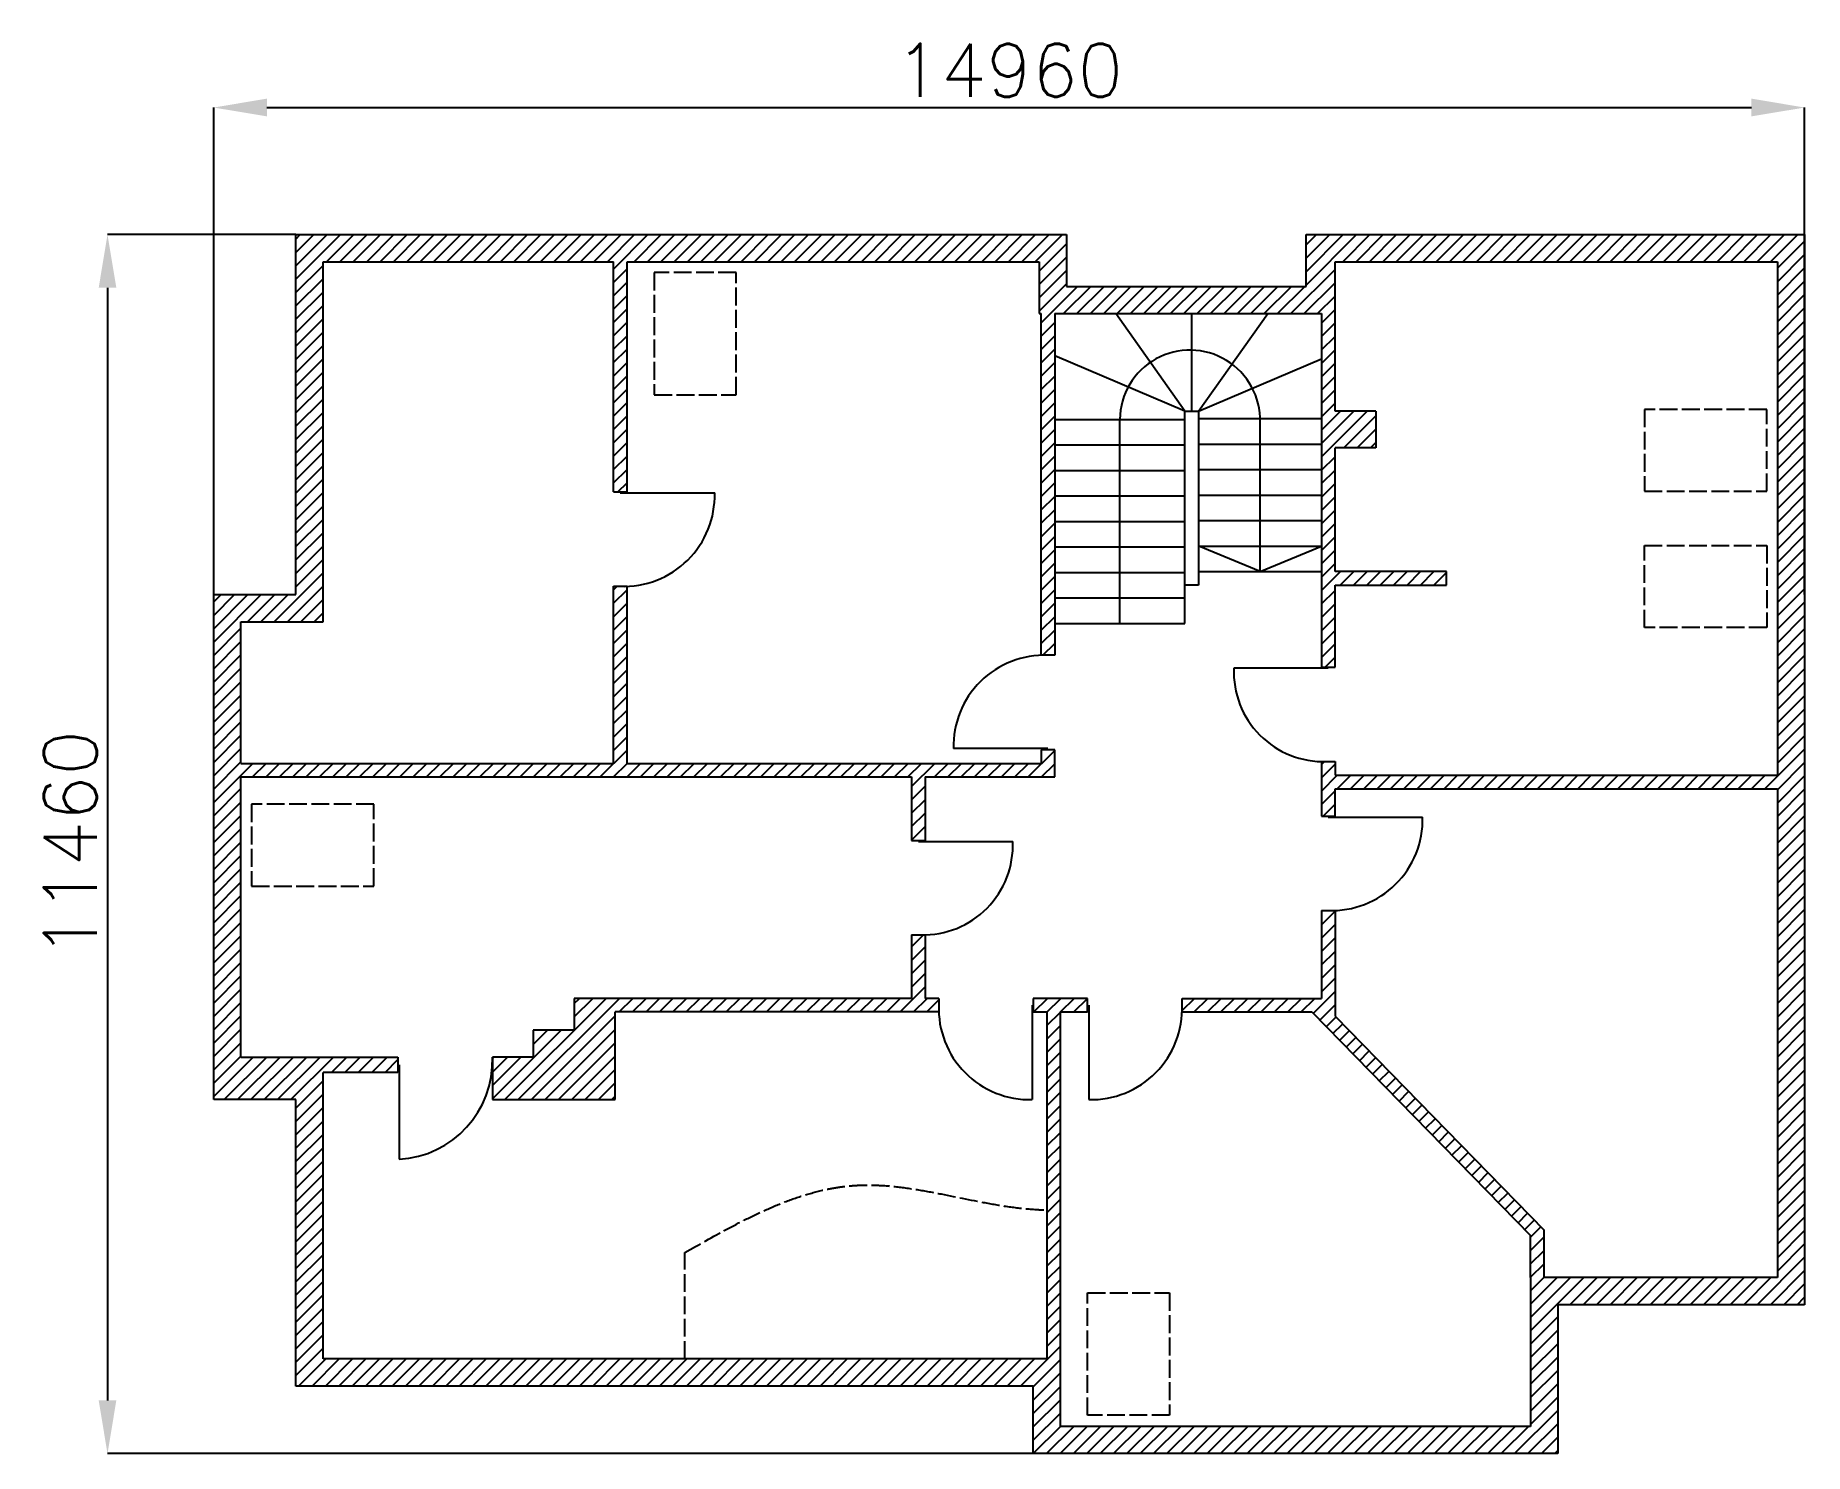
# Model space of a CAD drawing. Header units: millimetres. Extents: x -520 to 16117, y 1949 to 15286.
import ezdxf

# ---------------------------------------------------------------- set-up
doc = ezdxf.new("R2010")
doc.units = ezdxf.units.MM
doc.header["$LTSCALE"] = 14
doc.linetypes.add('ACAD_ISO02W100', pattern=[15, 12, -3])
for name, color, linetype in [('Kreskowanie_piętro', 7, 'Continuous'), ('Okna dachowe', 7, 'ACAD_ISO02W100'), ('Piętro', 7, 'Continuous')]:
    doc.layers.add(name, color=color, linetype=linetype)
doc.styles.get("Standard").update_dxf_attribs({"font": 'simplex.shx'})
doc.dimstyles.new('ISO-25', dxfattribs={"dimtxt": 2.5, "dimasz": 2.5, "dimexe": 1.25, "dimexo": 0.625, "dimtad": 1, "dimtxsty": 'Standard', "dimcen": 2.5, "dimadec": 0, "dimazin": 0, "dimtfac": 1, "dimtmove": 0, "dimatfit": 3, "dimfxl": 1, "dimarcsym": 0})

# ---------------------------------------------------------------- blocks, each defined once
blk = doc.blocks.new('*D5')
at = {"layer": 'Defpoints', "color": 0, "transparency": 16777216}
for p in [(16117, 14607), (1157, 10028), (16117, 10028)]:
    blk.add_point(p, dxfattribs=at)
at = {"layer": 'Piętro', "color": 0, "lineweight": -2, "transparency": 16777216}
for p, q in [((1157, 10029), (1157, 14609)), ((1657, 14607), (15617, 14607)), ((16117, 10029), (16117, 14609))]:
    blk.add_line(p, q, dxfattribs=at)
at = {"layer": 'Piętro', "color": 0, "transparency": 16777216}
for points in [[(1657, 14691), (1657, 14524), (1157, 14607)], [(15617, 14691), (15617, 14524), (16117, 14607)]]:
    blk.add_solid(points, dxfattribs=at)
at = {"layer": 'Piętro', "color": 0, "transparency": 16777216, "insert": (8637, 14957), "char_height": 500, "attachment_point": 5}
blk.add_mtext('14960', dxfattribs=at)
blk = doc.blocks.new('*D6')
at = {"layer": 'Defpoints', "color": 0, "transparency": 16777216}
for p in [(1929, 13412), (158, 1949), (8863, 1949)]:
    blk.add_point(p, dxfattribs=at)
at = {"layer": 'Piętro', "color": 0, "lineweight": -2, "transparency": 16777216}
for p, q in [((1928, 13412), (157, 13412)), ((158, 12912), (158, 2449)), ((8862, 1949), (157, 1949))]:
    blk.add_line(p, q, dxfattribs=at)
at = {"layer": 'Piętro', "color": 0, "transparency": 16777216}
for points in [[(75, 12912), (241, 12912), (158, 13412)], [(75, 2449), (241, 2449), (158, 1949)]]:
    blk.add_solid(points, dxfattribs=at)
at = {"layer": 'Piętro', "color": 0, "transparency": 16777216, "insert": (-192, 7681), "char_height": 500, "attachment_point": 5, "rotation": 90}
blk.add_mtext('11460', dxfattribs=at)

msp = doc.modelspace()

# ---------------------------------------------------------------- hatches: boundary and pattern name
at = {"layer": 'Kreskowanie_piętro'}
h = msp.add_hatch(dxfattribs=at)
h.set_pattern_fill('ANSI31', color=256, scale=28)
h.paths.add_polyline_path([(16117, 13412), (11429, 13412), (11429, 12925), (9176, 12925), (9176, 13412), (1929, 13412), (1929, 10028), (1157, 10028), (1157, 5278), (1929, 5278), (1929, 2584), (8863, 2584), (8863, 1949), (13795, 1949), (13795, 3349), (16117, 3349)])
h.paths.add_polyline_path([(11573, 12669), (11573, 9344), (11701, 9344), (11701, 10115), (12750.077, 10115), (12750.077, 10243), (11701, 10243), (11701, 11406), (12085, 11406), (12085, 11753), (11701, 11753), (11701, 13156), (15861, 13156), (15861, 8328), (11701, 8328), (11701, 8456), (11618.953, 8456, -0.013557565), (11573, 8456), (11573, 8200), (11573, 7944), (11701, 7944), (11701, 8200), (15861, 8200), (15861, 3605), (13667, 3605), (13667, 4050.823), (11701, 6061.131), (11701, 7056, -0.018691916), (11637, 7056), (11573, 7056), (11573, 6230), (10263, 6230), (10263, 6166, -0.01869194), (10263, 6102), (11481.997, 6102), (13539, 3998.637), (13539, 3605), (13539, 2205), (9119, 2205), (9119, 2840), (9119, 6102), (9375, 6102), (9375, 6230), (8863, 6230), (8863, 6102), (8991, 6102), (8991, 2840), (2185, 2840), (2185, 5534), (2889, 5534), (2889, 5678), (1413, 5678), (1413, 8312), (7719, 8312), (7719, 7715), (7847, 7715), (7847, 8312), (9065, 8312), (9065, 8568), (8937, 8568), (8937, 8440), (5044, 8440), (5044, 10105, -0.018691982), (4980, 10105), (4916, 10105), (4916, 8440), (1413, 8440), (1413, 9772), (2185, 9772), (2185, 13156), (4916, 13156), (4916, 10993), (5044, 10993), (5044, 13156), (8920, 13156), (8920, 12669), (8937, 12669), (8937, 9456, -0.018692007), (9001, 9456), (9065, 9456), (9065, 12669)], flags=16)
h.paths.add_polyline_path([(10996.75, 11648.624), (10996.75, 10483), (11573, 10483), (10996.75, 10243), (10418, 10243), (10418, 10115), (10290, 10115), (10290, 9755), (9677.5, 9755), (9677.5, 11675, -1.006082438)], flags=0)
h.paths.add_polyline_path([(14611, 11769.088), (15761, 11769.088), (15761, 10999.088), (14611, 10999.088)], flags=0)
h.paths.add_polyline_path([(14611, 10487.088), (15761, 10487.088), (15761, 9717.088), (14611, 9717.088)], flags=0)
h.paths.add_polyline_path([(6070, 11906), (5300, 11906), (5300, 13056), (6070, 13056)], flags=0)
h.paths.add_polyline_path([(7847, 6827), (7847, 6230), (7975, 6230), (7975, 6102), (4933, 6102), (4933, 5278), (3777, 5278), (3777, 5678), (4162, 5678), (4162, 5931.5), (4547.5, 5931.5), (4547.5, 6230), (4788, 6230), (7719, 6230), (7719, 6827)], flags=0)
h.paths.add_polyline_path([(10144.958, 3459.633), (10144.958, 2309.633), (9374.958, 2309.633), (9374.958, 3459.633)], flags=0)
h.paths.add_polyline_path([(2663, 8056), (2663, 7286), (1513, 7286), (1513, 8056)], flags=0)
h = msp.add_hatch(dxfattribs=at)
h.set_pattern_fill('ANSI31', color=256, scale=28)
h.paths.add_polyline_path([(4933, 6102), (7975, 6102, -0.018692063), (7975, 6166), (7975, 6230), (7847, 6230), (7847, 6827, -0.011812935), (7807.096, 6827), (7719, 6827), (7719, 6230), (4788, 6230), (4547.5, 6230), (4547.5, 5931.5), (4162, 5931.5), (4162, 5678), (3777, 5678, -0.019462947), (3777, 5606), (3777, 5278), (4933, 5278)])

# ---------------------------------------------------------------- linework, layer by layer
at = {"layer": 'Okna dachowe'}
msp.add_line((5588, 2840), (5588, 3840), dxfattribs=at)
for points in [[(5300, 11906), (6070, 11906), (6070, 13056), (5300, 13056)], [(14611, 10999.088), (15761, 10999.088), (15761, 11769.088), (14611, 11769.088)], [(14611, 10487.088), (15761, 10487.088), (15761, 9717.088), (14611, 9717.088)], [(2663, 8056), (1513, 8056), (1513, 7286), (2663, 7286)], [(9374.958, 3459.633), (10144.958, 3459.633), (10144.958, 2309.633), (9374.958, 2309.633)]]:
    msp.add_lwpolyline(points, close=True, dxfattribs=at)
msp.add_open_spline([(5588, 3840), (6112.733, 4138.039), (7191.019, 4750.485), (8385.308, 4251.87), (8991, 4240.382)], degree=3, knots=[0, 0, 0, 0, 1721.485306478, 3537.516763584, 3537.516763584, 3537.516763584, 3537.516763584], dxfattribs=at)
at = {"layer": 'Piętro'}
for p, q in [((1929, 10028), (1929, 13412)), ((1929, 13412), (9176, 13412)), ((9176, 13412), (9176, 12925)), ((11429, 12925), (11429, 13412)), ((11429, 13412), (16117, 13412)), ((16117, 13412), (16117, 3349)), ((2185, 13156), (4916, 13156)), ((2185, 9772), (2185, 13156)), ((4916, 10993), (4916, 13156)), ((5044, 13156), (8920, 13156)), ((5044, 10993), (5044, 13156)), ((8920, 13156), (8920, 12669)), ((11701, 13156), (15861, 13156)), ((11701, 11753), (11701, 13156)), ((15861, 13156), (15861, 8328)), ((9176, 12925), (11429, 12925)), ((8920, 12669), (8937, 12669)), ((8937, 9456), (8937, 12669)), ((9065, 12669), (9065, 9456)), ((9065, 12669), (11573, 12669)), ((10290, 11753), (9639.35, 12669)), ((10354, 11753), (10354, 12669)), ((10418, 11753), (11068.65, 12669)), ((11573, 12669), (11573, 9344)), ((10290, 11753), (9065, 12272.982)), ((10418, 11753), (11573, 12243.268)), ((9065, 11675), (10290, 11675)), ((9677.5, 9755), (9677.5, 11675)), ((10290, 10115), (10290, 11753)), ((10290, 11753), (10418, 11753)), ((10418, 11753), (10418, 10115)), ((10420.5, 11683), (11573, 11683)), ((10996.75, 10243), (10996.75, 11683)), ((12085, 11753), (11701, 11753)), ((12085, 11753), (12085, 11406)), ((9065, 11435), (10290, 11435)), ((10420.5, 11443), (11573, 11443)), ((11701, 10243), (11701, 11406)), ((12085, 11406), (11701, 11406)), ((9065, 11195), (10290, 11195)), ((10420.5, 11203), (11573, 11203)), ((4916, 10993), (5044, 10993)), ((4980, 10982.621), (5868, 10982.621)), ((9065, 10955), (10290, 10955)), ((10420.5, 10963), (11573, 10963)), ((9065, 10715), (10290, 10715)), ((10420.5, 10723), (11573, 10723)), ((10420.5, 10483), (11573, 10483)), ((10996.75, 10243), (10420.5, 10483)), ((10996.75, 10243), (11573, 10483)), ((9065, 10475), (10290, 10475)), ((9065, 10235), (10290, 10235)), ((10420.5, 10243), (11573, 10243)), ((12750.077, 10243), (11701, 10243)), ((12750.077, 10115), (12750.077, 10243)), ((1157, 10028), (1929, 10028)), ((1157, 5278), (1157, 10028)), ((4916, 8440), (4916, 10105)), ((4916, 10105), (5044, 10105)), ((5044, 8440), (5044, 10105)), ((9065, 9995), (10290, 9995)), ((10418, 10115), (10290, 10115)), ((10290, 9755), (10290, 10115)), ((11701, 9344), (11701, 10115)), ((11701, 10115), (12750.077, 10115)), ((1413, 9772), (2185, 9772)), ((1413, 8440), (1413, 9772)), ((9065, 9755), (10290, 9755)), ((9065, 9456), (8937, 9456)), ((11637, 9333.675), (10749, 9333.675)), ((11573, 9344), (11701, 9344)), ((9001, 8578.425), (8113, 8578.425)), ((9065, 8568), (8937, 8568)), ((8937, 8568), (8937, 8440)), ((9065, 8312), (9065, 8568)), ((1413, 8440), (4916, 8440)), ((5044, 8440), (8937, 8440)), ((11573, 8456), (11701, 8456)), ((11573, 8456), (11573, 8200)), ((11701, 8456), (11701, 8328)), ((11701, 8328), (15861, 8328)), ((1413, 5678), (1413, 8312)), ((1413, 8312), (7719, 8312)), ((7719, 8312), (7719, 7715)), ((7847, 8312), (7847, 7715)), ((7847, 8312), (9065, 8312)), ((11573, 8200), (11573, 7944)), ((11701, 8200), (15861, 8200)), ((11701, 7944), (11701, 8200)), ((15861, 8200), (15861, 3605)), ((11573, 7944), (11701, 7944)), ((11637, 7933.741), (12525, 7933.741)), ((7719, 7715), (7847, 7715)), ((7783, 7704.724), (8671, 7704.724)), ((11573, 7056), (11701, 7056)), ((11573, 7056), (11573, 6230)), ((11701, 7056), (11701, 6061.131)), ((7719, 6827), (7847, 6827)), ((7719, 6827), (7719, 6230)), ((7847, 6827), (7847, 6230)), ((4788, 6230), (4547.5, 6230)), ((4547.5, 6230), (4547.5, 5931.5)), ((7719, 6230), (4788, 6230)), ((7975, 6230), (7847, 6230)), ((7975, 6230), (7975, 6102)), ((8852.471, 6166), (8852.471, 5278)), ((9375, 6230), (8863, 6230)), ((8863, 6230), (8863, 6102)), ((9375, 6102), (9375, 6230)), ((9385.303, 6166), (9385.303, 5278)), ((10263, 6102), (10263, 6230)), ((10263, 6230), (11573, 6230)), ((7975, 6102), (4933, 6102)), ((4933, 5278), (4933, 6102)), ((8863, 6102), (8991, 6102)), ((8991, 6102), (8991, 2840)), ((9119, 2840), (9119, 6102)), ((9119, 6102), (9375, 6102)), ((10263, 6102), (11481.997, 6102)), ((11481.997, 6102), (13539, 3998.637)), ((11701, 6061.131), (13667, 4050.823)), ((4547.5, 5931.5), (4162, 5931.5)), ((4162, 5931.5), (4162, 5678)), ((1413, 5678), (2889, 5678)), ((2889, 5678), (2889, 5534)), ((4162, 5678), (3777, 5678)), ((3777, 5678), (3777, 5278)), ((2185, 2840), (2185, 5534)), ((2889, 5534), (2185, 5534)), ((2899.319, 5606), (2899.319, 4718)), ((1929, 5278), (1157, 5278)), ((1929, 2584), (1929, 5278)), ((3777, 5278), (4933, 5278)), ((13539, 3605), (13539, 3998.637)), ((13667, 3605), (13667, 4050.823)), ((13539, 3605), (13539, 2205)), ((15861, 3605), (13667, 3605)), ((16117, 3349), (13795, 3349)), ((13795, 3349), (13795, 1949)), ((8991, 2840), (2185, 2840)), ((9119, 2205), (9119, 2840)), ((8863, 2584), (1929, 2584)), ((8863, 1949), (8863, 2584)), ((13539, 2205), (9119, 2205)), ((13795, 1949), (8863, 1949))]:
    msp.add_line(p, q, dxfattribs=at)
for centre, radius, start, end in [((10337.205, 11665.812), 659.769, 358.5071957, 179.2020763), ((5012, 10960.683), 856.281, 267.8583061, 1.4681081), ((8969, 8600.318), 856.28, 87.8583032, 181.4650647), ((11595.977, 9303.213), 847.524, 177.9402143, 271.5534874), ((11669, 7911.686), 856.284, 267.8583136, 1.4759073), ((7827.048, 7671.375), 844.611, 268.6464004, 2.262911), ((8830.679, 6134), 856.277, 177.8582967, 271.4583121), ((9407.315, 6134), 856.283, 268.5269678, 2.1416892), ((2852.516, 5642), 925.185, 272.899687, 2.2300079)]:
    msp.add_arc(centre, radius, start, end, dxfattribs=at)

# ---------------------------------------------------------------- dimensions: what is measured, and where the dimension line sits
dim = msp.add_linear_dim(base=(16117, 14607.5), p1=(1157, 10028), p2=(16117, 10028), dimstyle='ISO-25', override={"dimtxt": 500, "dimasz": 500, "dimgap": 100, "dimrnd": 10}, dxfattribs=at)
dim.commit()
dim.dimension.update_dxf_attribs({"geometry": '*D5', "text_midpoint": (8637, 14957.5)})
dim = msp.add_linear_dim(base=(157.905, 1949), p1=(1929, 13412), p2=(8863, 1949), angle=90, dimstyle='ISO-25', override={"dimtxt": 500, "dimasz": 500, "dimgap": 100, "dimrnd": 10}, dxfattribs=at)
dim.commit()
dim.dimension.update_dxf_attribs({"geometry": '*D6', "text_midpoint": (-192.095, 7680.5)})

doc.saveas('drawing.dxf')
